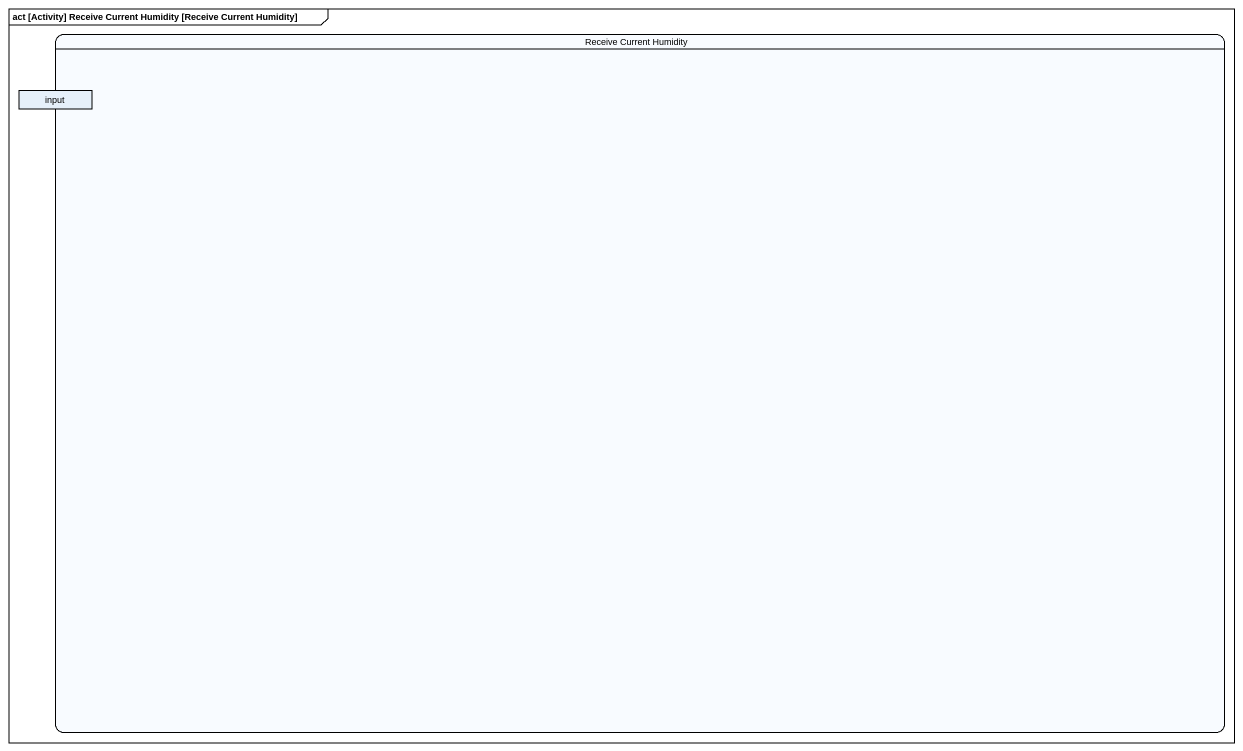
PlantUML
@startuml
mainframe act [Activity] Receive Current Humidity [Receive Current Humidity]
hide empty description
state "Receive Current Humidity" as Receive_Current_Humidity {
  state input <<object>>
}
@enduml
